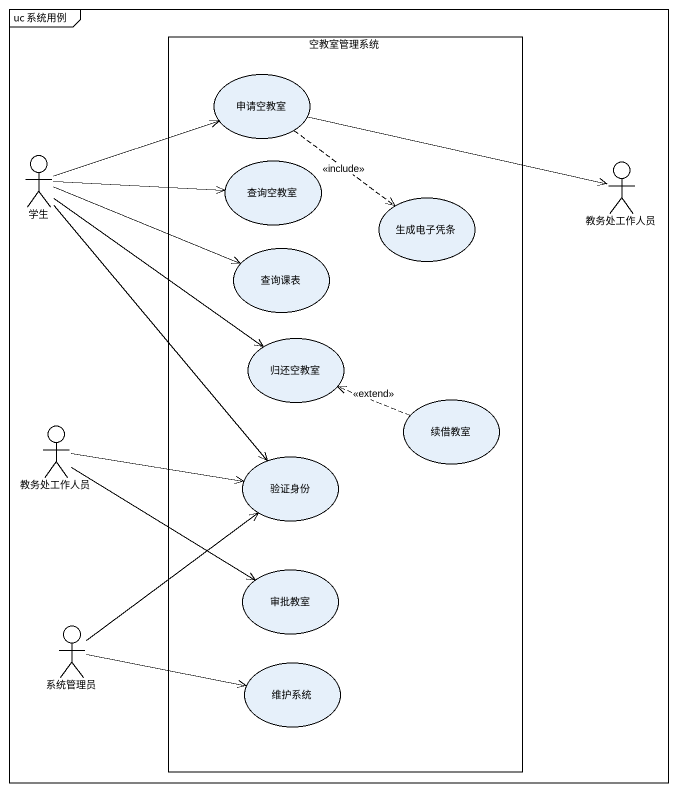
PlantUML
@startuml
mainframe uc 系统用例
rectangle 空教室管理系统 {
  usecase 申请空教室
  usecase 查询空教室
  usecase 生成电子凭条
  usecase 查询课表
  usecase 归还空教室
  usecase 续借教室
  usecase 验证身份
  usecase 审批教室
  usecase 维护系统
}
actor 学生
actor 教务处工作人员
actor "教务处工作人员" as 教务处工作人员_2
actor 系统管理员
申请空教室 -right-> 教务处工作人员
申请空教室 ..> 生成电子凭条 : <<include>>
学生 -right-> 申请空教室
学生 -right-> 查询空教室
学生 -right-> 查询课表
学生 --> 归还空教室
学生 --> 验证身份
续借教室 .left.> 归还空教室 : <<extend>>
教务处工作人员_2 -right-> 验证身份
教务处工作人员_2 -right-> 审批教室
系统管理员 -up-> 验证身份
系统管理员 -right-> 维护系统
@enduml
